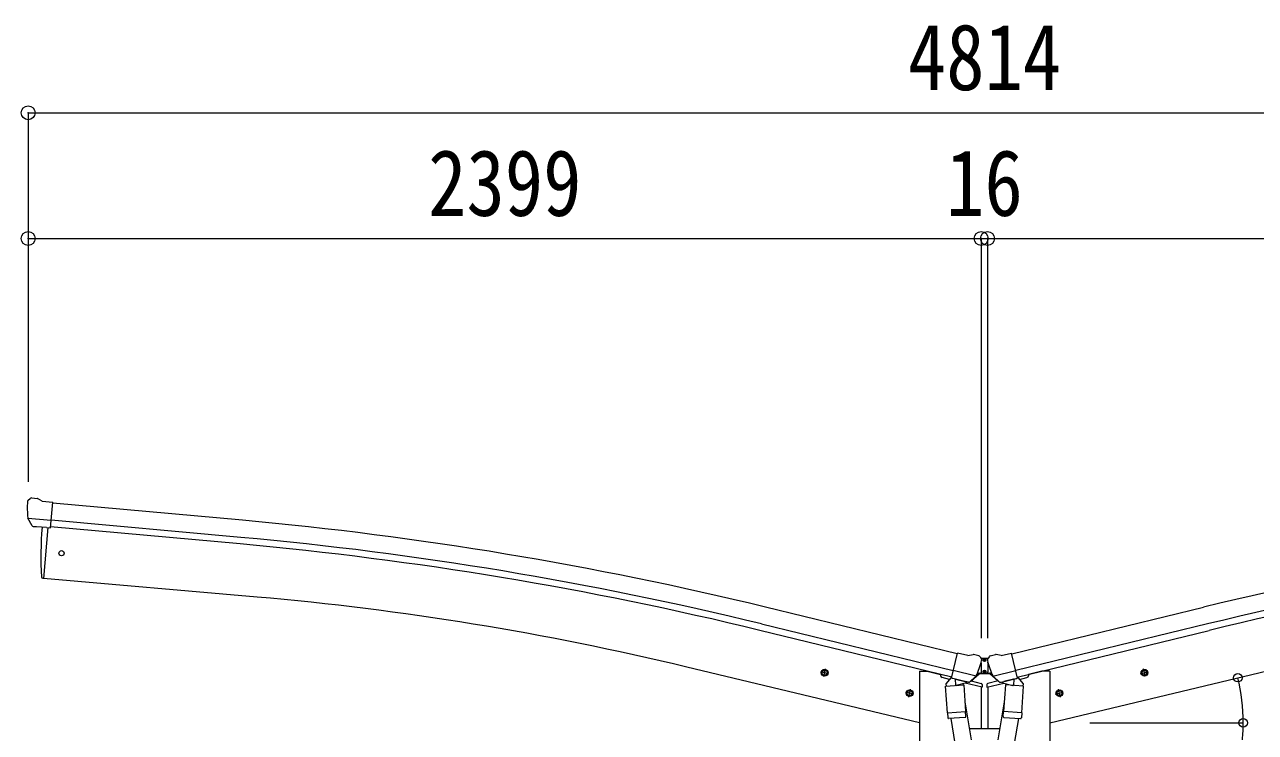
# Model space of a CAD drawing. Units: millimetres at full size. Extents: x -9783 to 33612, y -6828 to 13249.
# Drawn here: x -7087 to -3989, y -1026 to 755 of the extents above; entities that cross this region are included whole.
import ezdxf
from ezdxf.enums import TextEntityAlignment as Align

# ---------------------------------------------------------------- set-up
doc = ezdxf.new("R2010")
doc.units = ezdxf.units.MM
doc.header["$LTSCALE"] = 35
doc.header["$PDMODE"] = 32
doc.header["$PDSIZE"] = 35
for name, color, linetype, lineweight in [('0-1_本体', 4, 'Continuous', 9), ('0-2_部品', 7, 'Continuous', 9), ('0-7_合掌部品', 3, 'Continuous', 9), ('0-A_寸法', 6, 'Continuous', 9)]:
    doc.layers.add(name, color=color, linetype=linetype, lineweight=lineweight)
doc.styles.add('ＭＳ ゴシック', font='')
doc.styles.get('ＭＳ ゴシック').set_extended_font_data('MS Gothic')

msp = doc.modelspace()

# ---------------------------------------------------------------- linework, layer by layer
at = {"layer": '0-1_本体'}
for p, q in [((-6539.11, -492.44), (-7016.43, -449.12)), ((-6543.02, -535.48), (-7020.14, -492.18)), ((-7028.87, -511.05), (-7040.03, -638.66)), ((-6544.54, -552.2), (-7021.66, -508.89)), ((-6502.09, -685.72), (-7040.03, -638.66)), ((-4739.57, -828.85), (-5222.42, -711.27)), ((-4602.51, -828.85), (-4119.66, -711.27)), ((-4753.57, -887.19), (-5236.61, -769.57)), ((-5232.64, -753.26), (-4749.63, -870.76)), ((-4109.43, -753.26), (-4592.44, -870.76)), ((-4588.5, -887.19), (-4105.46, -769.57)), ((-4835.04, -1002.44), (-5420.72, -861.83)), ((-4507.03, -1002.44), (-3921.35, -861.83)), ((-4835.04, -872.44), (-4815.04, -872.44)), ((-4835.04, -872.44), (-4835.04, -4052.44)), ((-4815.04, -872.44), (-4781.54, -880.49)), ((-4527.03, -872.44), (-4560.54, -880.49)), ((-4507.03, -872.44), (-4527.03, -872.44)), ((-4507.03, -872.44), (-4507.03, -4052.44)), ((-4679.54, -912.15), (-4679.54, -1017.56)), ((-4662.53, -912.15), (-4662.53, -1017.56))]:
    msp.add_line(p, q, dxfattribs=at)
for centre, radius, start, end in [((-7353.13, -9461.02), 9005.44, 76.31388, 84.81388), ((-1988.95, -9461.02), 9005.44, 95.18612, 103.68612), ((-7353.13, -9461.02), 8945.44, 76.31388, 84.81388), ((-7353.13, -9461.02), 8962.23, 76.31388, 84.81388), ((-1988.95, -9461.02), 8962.23, 95.18612, 103.68612), ((-1988.95, -9461.02), 8945.44, 95.18612, 103.68612), ((-7147.07, -8054.03), 7396.48, 76.50259, 84.99741)]:
    msp.add_arc(centre, radius, start, end, dxfattribs=at)
at = {"layer": '0-2_部品'}
for p, q in [((-7079.63, -444.12), (-7079.75, -445.46)), ((-7078.56, -442.08), (-7073.08, -437.48)), ((-7069.43, -436.32), (-7055.76, -437.52)), ((-7042.81, -444.68), (-7054.53, -437.91)), ((-7042.81, -444.68), (-7016.24, -447)), ((-7021.9, -511.66), (-7016.24, -447)), ((-7079.1, -486.97), (-7020.19, -492.12)), ((-7067.85, -506.45), (-7078.79, -487.51)), ((-7065.47, -507.85), (-7057.76, -508.52)), ((-7028.87, -511.05), (-7040.03, -638.66)), ((-7031.86, -510.79), (-7021.9, -511.66)), ((-7040.03, -638.66), (-7042.09, -638.4)), ((-4713.17, -833.11), (-4739.1, -826.89)), ((-4713.17, -833.11), (-4699.91, -830.42)), ((-4685.42, -833.6), (-4698.61, -830.44)), ((-4682.33, -835.85), (-4678.47, -842.15)), ((-4659.75, -835.85), (-4663.6, -842.15)), ((-4656.65, -833.6), (-4643.47, -830.44)), ((-4628.91, -833.11), (-4642.17, -830.42)), ((-4628.91, -833.11), (-4602.98, -826.89)), ((-5075.84, -886.01), (-5071.17, -866.56)), ((-4678.11, -844.43), (-4678.38, -845.58)), ((-4663.97, -844.43), (-4663.69, -845.58)), ((-4266.24, -886.01), (-4270.91, -866.56)), ((-5063.78, -878.62), (-5083.22, -873.95)), ((-5080.8, -874.54), (-5075.63, -869.09)), ((-5078.67, -881.73), (-5080.8, -874.54)), ((-5075.63, -869.09), (-5068.33, -870.84)), ((-5068.33, -870.84), (-5066.2, -878.04)), ((-4781.54, -880.4), (-4781.54, -883.72)), ((-4758.81, -893.12), (-4777.7, -888.58)), ((-4754.82, -888.52), (-4768.14, -903.84)), ((-4753.88, -888.46), (-4754.82, -888.52)), ((-4750.79, -890.93), (-4752.32, -890.56)), ((-4714.09, -899.74), (-4750.79, -890.93)), ((-4692.16, -884.73), (-4749.67, -870.93)), ((-4744.84, -892.75), (-4743.82, -907.36)), ((-4709.02, -899.64), (-4692.64, -885.15)), ((-4705.03, -896.77), (-4679.28, -902.95)), ((-4637.04, -896.77), (-4662.79, -902.95)), ((-4649.91, -884.73), (-4592.4, -870.93)), ((-4633.06, -899.64), (-4649.44, -885.15)), ((-4627.98, -899.74), (-4591.28, -890.93)), ((-4597.23, -892.75), (-4598.25, -907.36)), ((-4591.28, -890.93), (-4589.75, -890.56)), ((-4588.2, -888.46), (-4587.25, -888.52)), ((-4587.25, -888.52), (-4573.94, -903.84)), ((-4583.26, -893.12), (-4564.37, -888.58)), ((-4560.54, -880.4), (-4560.54, -883.72)), ((-4278.3, -878.62), (-4258.85, -873.95)), ((-4273.74, -870.84), (-4275.87, -878.04)), ((-4266.44, -869.09), (-4273.74, -870.84)), ((-4261.28, -874.54), (-4266.44, -869.09)), ((-4263.41, -881.73), (-4261.28, -874.54)), ((-4849.86, -929.98), (-4869.3, -925.31)), ((-4866.88, -925.89), (-4861.71, -920.45)), ((-4864.75, -933.09), (-4866.88, -925.89)), ((-4861.91, -937.37), (-4857.24, -917.92)), ((-4861.71, -920.45), (-4854.41, -922.2)), ((-4854.41, -922.2), (-4852.28, -929.4)), ((-4769.24, -910.29), (-4723.55, -907.1)), ((-4764.56, -977.13), (-4769.24, -910.29)), ((-4768.14, -903.84), (-4767.69, -910.18)), ((-4716.63, -901.75), (-4742.45, -908.18)), ((-4725.33, -903.92), (-4725.1, -907.2)), ((-4723.55, -907.1), (-4718.88, -973.93)), ((-4676.98, -912.76), (-4719.69, -902.51)), ((-4711.72, -900.21), (-4719.24, -898.41)), ((-4715.93, -899.97), (-4715.88, -900.71)), ((-4712.56, -900.11), (-4714.09, -899.74)), ((-4676.98, -905.87), (-4676.98, -912.76)), ((-4665.09, -912.76), (-4622.39, -902.51)), ((-4665.09, -905.87), (-4665.09, -912.76)), ((-4630.35, -900.21), (-4622.83, -898.41)), ((-4629.51, -900.11), (-4627.98, -899.74)), ((-4626.15, -899.97), (-4626.2, -900.71)), ((-4625.44, -901.75), (-4599.63, -908.18)), ((-4618.52, -907.1), (-4623.2, -973.93)), ((-4572.84, -910.29), (-4618.52, -907.1)), ((-4616.75, -903.92), (-4616.98, -907.2)), ((-4577.51, -977.13), (-4572.84, -910.29)), ((-4573.94, -903.84), (-4574.38, -910.18)), ((-4492.22, -929.98), (-4472.77, -925.31)), ((-4487.66, -922.2), (-4489.79, -929.4)), ((-4480.36, -920.45), (-4487.66, -922.2)), ((-4480.16, -937.37), (-4484.83, -917.92)), ((-4475.2, -925.89), (-4480.36, -920.45)), ((-4477.33, -933.09), (-4475.2, -925.89)), ((-4720.61, -949.17), (-4704.7, -1045.34)), ((-4621.47, -949.17), (-4637.38, -1045.34)), ((-4764.56, -977.13), (-4718.88, -973.93)), ((-4764.55, -977.13), (-4763.66, -989.82)), ((-4719.86, -988.54), (-4761.56, -991.45)), ((-4756.13, -991.07), (-4745.4, -1054.66)), ((-4718.02, -986.4), (-4718.89, -973.93)), ((-4718.41, -987.76), (-4718.41, -987.76)), ((-4624.06, -986.4), (-4623.19, -973.93)), ((-4623.66, -987.76), (-4623.66, -987.76)), ((-4577.51, -977.13), (-4623.2, -973.93)), ((-4622.21, -988.54), (-4580.52, -991.45)), ((-4585.95, -991.07), (-4596.68, -1054.66)), ((-4577.52, -977.13), (-4578.41, -989.82))]:
    msp.add_line(p, q, dxfattribs=at)
for points in [[(-7079.18, -486.33), (-7078.89, -487.32), (-7078.79, -487.51)], [(-7031.86, -510.79), (-7032.13, -510.86), (-7057.51, -508.64), (-7057.76, -508.52)], [(-4744.53, -892.34), (-4754.25, -890), (-4739.1, -826.89)], [(-4597.55, -892.34), (-4587.83, -890), (-4602.98, -826.89)], [(-5066.2, -878.04), (-5071.37, -883.49), (-5078.67, -881.73)], [(-4744.53, -892.34), (-4744.29, -892.49), (-4719.52, -898.44), (-4719.24, -898.41)], [(-4691.89, -884.16), (-4692.48, -885), (-4692.64, -885.15)], [(-4650.18, -884.16), (-4649.6, -885), (-4649.44, -885.15)], [(-4597.55, -892.34), (-4597.78, -892.49), (-4622.55, -898.44), (-4622.83, -898.41)], [(-4275.87, -878.04), (-4270.71, -883.49), (-4263.41, -881.73)], [(-4852.28, -929.4), (-4857.45, -934.84), (-4864.75, -933.09)], [(-4489.79, -929.4), (-4484.63, -934.84), (-4477.33, -933.09)]]:
    msp.add_lwpolyline(points, dxfattribs=at)
for centre, radius in [((-6994.35, -575.4), 6.5), ((-5073.5, -876.29), 8.5), ((-5073.5, -876.29), 7.7), ((-5073.5, -876.29), 6.5), ((-4268.57, -876.29), 8.5), ((-4268.57, -876.29), 7.7), ((-4268.57, -876.29), 6.5), ((-4859.58, -927.65), 8.5), ((-4859.58, -927.65), 7.7), ((-4859.58, -927.65), 6.5), ((-4482.49, -927.65), 8.5), ((-4482.49, -927.65), 7.7), ((-4482.49, -927.65), 6.5)]:
    msp.add_circle(centre, radius, dxfattribs=at)
for centre, radius, start, end in [((-6878.12, -463.1), 202.4, 175, 186.5915), ((-7069.87, -441.31), 5, 85.00648, 129.99352), ((-7056.03, -440.51), 3, 60, 85), ((-6146.27, -582.84), 900, 175.35014, 183.36081), ((-7041.73, -635.43), 3, 183.36081, 263), ((-4699.31, -833.36), 3, 76.5, 101.5), ((-4686.59, -838.47), 5, 31.5, 76.5), ((-4655.48, -838.47), 5, 103.5, 148.5), ((-4642.77, -833.36), 3, 78.5, 103.5), ((-4875.19, -798.33), 202.4, 334.90875, 346.5), ((-4466.88, -798.33), 202.4, 193.5, 205.09125), ((-4776.54, -883.72), 5, 180, 256.5), ((-4752.21, -890.07), 0.5, 221.23754, 256.5), ((-4745.44, -892.83), 0.604, 7.79405, 79.40158), ((-4596.63, -892.83), 0.604, 100.59842, 172.20595), ((-4589.87, -890.07), 0.5, 283.5, 318.76246), ((-4565.54, -883.72), 5, 283.5, 0), ((-4742.8, -907.21), 1.03, 188.03431, 289.96103), ((-4716.87, -900.78), 1, 284, 4), ((-4715.43, -899.93), 0.5, 76.5, 184), ((-4712.44, -899.62), 0.5, 256.5, 291.76246), ((-4679.98, -905.87), 3, 0, 76.5), ((-4662.09, -905.87), 3, 103.5, 180), ((-4629.63, -899.62), 0.5, 248.23754, 283.5), ((-4626.64, -899.93), 0.5, 356, 103.5), ((-4625.2, -900.78), 1, 176, 256), ((-4599.28, -907.21), 1.03, 250.03897, 351.96569), ((-4761.7, -989.46), 2, 190.53157, 274), ((-4720, -986.54), 2, 274, 322.59038), ((-4719.96, -986.57), 1.95, 322.52234, 4.95983), ((-4622.12, -986.57), 1.95, 175.04017, 217.47766), ((-4622.08, -986.54), 2, 217.40962, 266), ((-4580.38, -989.46), 2, 266, 349.46843)]:
    msp.add_arc(centre, radius, start, end, dxfattribs=at)
for centre, major_axis, ratio, start_param, end_param in [((-7076.63, -444.37), (-2.71, -1.31), 0.997474, 4.9606201, 5.7465286), ((-7083.95, -440.07), (15.35, 3.44), 0.101033, 0.3078116, 0.3080427), ((-7065.25, -504.94), (-1.62, -2.54), 0.997631, 5.8041905, 6.6006116), ((-7065.13, -504.75), (3.5, 2.17), 0.650902, 4.0958226, 4.1686332), ((-7065.2, -504.86), (-1.62, -2.54), 0.997631, 0.3902369, 0.4789948), ((-4681.03, -843.72), (1.57, -2.57), 0.99628, 0.7835347, 1.5707963), ((-4661.05, -843.72), (-1.57, -2.57), 0.99628, 4.712389, 5.4996506), ((-4711.03, -897.29), (0.73, -2.92), 0.997631, 5.8041905, 5.8929484), ((-4711.06, -897.16), (-2.63, 3.16), 0.650902, 2.1145521, 2.1873627), ((-4711, -897.39), (0.73, -2.92), 0.997631, 5.965759, 6.7621801), ((-4631.07, -897.39), (-0.73, -2.92), 0.997631, 5.8041905, 6.6006116), ((-4631.02, -897.16), (2.63, 3.16), 0.650902, 4.0958226, 4.1686332), ((-4631.05, -897.29), (-0.73, -2.92), 0.997631, 0.3902369, 0.4789948)]:
    msp.add_ellipse(centre, major_axis=major_axis, ratio=ratio, start_param=start_param, end_param=end_param, dxfattribs=at)
at = {"layer": '0-7_合掌部品'}
for p, q in [((-4679.54, -851.14), (-4679.34, -849.38)), ((-4679.54, -851.14), (-4679.54, -874.64)), ((-4678.51, -842.09), (-4678.29, -840.14)), ((-4663.79, -840.14), (-4678.29, -840.14)), ((-4669.78, -844.86), (-4668.94, -844.86)), ((-4663.57, -842.09), (-4663.79, -840.14)), ((-4662.54, -851.14), (-4662.74, -849.38)), ((-4662.54, -851.14), (-4662.54, -874.64)), ((-4705.59, -897.26), (-4684.54, -878.64)), ((-4691.1, -882.44), (-4685.53, -877.52)), ((-4684.54, -877.14), (-4678.08, -877.14)), ((-4657.54, -878.64), (-4684.54, -878.64)), ((-4677.79, -877.64), (-4679.54, -874.64)), ((-4677.79, -877.64), (-4664.29, -877.64)), ((-4669.78, -873.56), (-4668.94, -873.56)), ((-4664.29, -877.64), (-4662.54, -874.64)), ((-4664, -877.14), (-4657.54, -877.14)), ((-4636.49, -897.26), (-4657.54, -878.64)), ((-4650.98, -882.44), (-4656.54, -877.52)), ((-4632.78, -1017.56), (-4709.29, -1017.56))]:
    msp.add_line(p, q, dxfattribs=at)
for points in [[(-4672.3, -844.02), (-4673.14, -844.02), (-4673.14, -844.86), (-4672.3, -844.86)], [(-4670.62, -843.18), (-4670.62, -842.34), (-4671.46, -842.34), (-4671.46, -843.18)], [(-4671.46, -845.7), (-4671.46, -846.54), (-4670.62, -846.54), (-4670.62, -845.7)], [(-4668.94, -844.86), (-4668.94, -844.02), (-4669.78, -844.02)], [(-4672.3, -872.72), (-4673.14, -872.72), (-4673.14, -873.56), (-4672.3, -873.56)], [(-4670.62, -871.88), (-4670.62, -871.04), (-4671.46, -871.04), (-4671.46, -871.88)], [(-4671.46, -874.4), (-4671.46, -875.24), (-4670.62, -875.24), (-4670.62, -874.4)], [(-4668.94, -873.56), (-4668.94, -872.72), (-4669.78, -872.72)]]:
    msp.add_lwpolyline(points, dxfattribs=at)
for centre in [(-4671.04, -844.44), (-4671.04, -873.14)]:
    msp.add_circle(centre, 3.5, dxfattribs=at)
for centre, radius, start, end in [((-4672.3, -843.18), 0.84, 270, 0), ((-4672.3, -845.7), 0.84, 0, 90), ((-4669.78, -843.18), 0.84, 180, 270), ((-4669.78, -845.7), 0.84, 90, 180), ((-4706.58, -896.14), 1.5, 263.94026, 311.5), ((-4684.54, -878.64), 1.5, 90, 131.5), ((-4672.3, -871.88), 0.84, 270, 0), ((-4672.3, -874.4), 0.84, 0, 90), ((-4669.78, -871.88), 0.84, 180, 270), ((-4669.78, -874.4), 0.84, 90, 180), ((-4657.54, -878.64), 1.5, 48.5, 90), ((-4635.49, -896.14), 1.5, 228.5, 276.05974)]:
    msp.add_arc(centre, radius, start, end, dxfattribs=at)
at = {"layer": '0-A_寸法'}
for p, q in [((-7078.44, 533.18), (-7078.44, 216.56)), ((-7078.44, 533.18), (-2264.44, 533.18)), ((-7078.44, 216.56), (-7078.44, -395.67)), ((-7078.44, 216.56), (-4679.44, 216.56)), ((-4679.44, 216.56), (-4679.44, -12.44)), ((-4679.44, 216.56), (-4663.44, 216.56)), ((-4679.44, 216.56), (-4679.44, -789.17)), ((-4663.44, 216.56), (-4663.44, -12.44)), ((-4663.44, 216.56), (-2264.44, 216.56)), ((-4663.44, 216.56), (-4663.44, -12.44)), ((-4663.44, 216.56), (-4663.44, -789.17)), ((-4405.81, -1002.44), (-4018.95, -1002.44))]:
    msp.add_line(p, q, dxfattribs=at)
for centre in [(-4033.41, -888.79), (-4019.95, -1002.44)]:
    msp.add_circle(centre, 10.62, dxfattribs=at)
for start, end in [(0, 13.5), (354.99678, 0)]:
    msp.add_arc((-4506.81, -1002.44), 486.86, start, end, dxfattribs=at)
for p in [(-7078.44, 533.18), (-7078.44, 216.56), (-4679.44, 216.56), (-4663.44, 216.56)]:
    msp.add_point(p, dxfattribs=at)

# ---------------------------------------------------------------- texts
at = {"layer": '0-A_寸法', "color": 7, "style": 'ＭＳ ゴシック', "width": 0.85}
for s, p in [('4814', (-4863.94, 540.18)), ('2399', (-6071.44, 223.56)), ('16', (-4767.69, 223.56))]:
    msp.add_text(s, height=166.8, dxfattribs=at).set_placement(p, align=Align.BOTTOM_LEFT)

doc.saveas('drawing.dxf')
